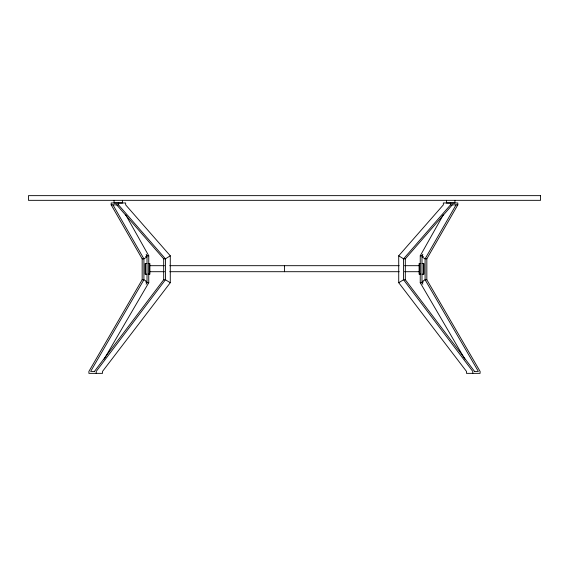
<?xml version="1.0" encoding="UTF-8"?>
<svg xmlns="http://www.w3.org/2000/svg" width="569" height="569" viewBox="0 0 569 569"><rect width="100%" height="100%" fill="white"/><g stroke="black" fill="none" stroke-linecap="round" stroke-linejoin="round"><path stroke-width="0.85" d="M464.894 359.181L420.242 282.715L420.242 255.801L443.251 214.904M422.859 254.258L421.992 255.801L421.992 282.715L422.888 284.244M456.068 204.868L425.086 258.838L425.086 279.756L478.351 371.415L474.404 371.415M426.835 258.838L457.817 204.868L457.817 202.962L443.343 202.962L443.343 204.868L398.72 255.801L398.72 282.715L466.488 371.415L466.488 373.356L480.101 373.356L480.101 371.415L426.835 279.756L426.835 258.838L425.086 258.838L422.319 257.103M142.165 279.756L88.899 371.415L88.899 373.356L102.512 373.356L102.512 371.415L170.28 282.715L170.28 255.801L125.657 204.868L125.657 202.962L111.183 202.962L111.183 204.868L142.165 258.838L142.165 279.756L143.914 279.756L146.681 281.449M146.112 284.244L147.008 282.715L147.008 255.801L146.141 254.258M104.106 359.181L148.758 282.715L148.758 255.801L125.749 214.904M94.447 371.415L163.687 279.756L163.687 258.838L116.73 204.868M450.513 202.962L450.513 204.868L403.563 258.838L403.563 279.756L472.796 371.415L472.796 373.356M474.553 371.415L405.313 279.756L405.313 258.838L452.27 204.868M145.621 256.669L147.008 255.801L148.758 255.801M146.681 257.103L143.914 258.838L142.165 258.838M170.28 255.801L165.437 258.838L163.687 258.838M398.72 282.715L403.563 279.756L405.313 279.756M422.319 281.449L425.086 279.756L426.835 279.756M423.379 281.868L421.992 282.715L420.242 282.715M111.183 204.868L118.487 204.868L165.437 258.838L165.437 279.756L96.204 371.415L96.204 373.356M450.513 204.868L457.817 204.868M420.242 255.801L421.992 255.801L423.379 256.669M405.313 258.838L403.563 258.838L398.72 255.801M146.759 263.582L145.038 263.582L145.038 274.151L146.759 274.151M148.125 263.582L149.903 263.582L149.903 274.151L148.125 274.151M420.875 263.582L419.097 263.582L419.097 274.151L420.875 274.151M422.241 263.582L423.962 263.582L423.962 274.151L422.241 274.151M149.675 265.687L164.505 265.687M169.754 265.687L399.246 265.687M404.495 265.687L419.325 265.687M149.675 271.705L164.505 271.705M169.754 271.705L399.246 271.705M404.495 271.705L419.325 271.705M163.687 279.756L165.437 279.756L170.28 282.715M148.758 282.715L147.008 282.715L145.621 281.868M94.596 371.415L90.649 371.415L143.914 279.756L143.914 258.838L112.932 204.868M454.923 200.331L454.923 203.005L446.487 203.005L446.487 200.331M423.542 263.582L423.542 274.151M419.659 263.582L419.659 274.151M284.5 265.687L284.5 271.705M149.341 263.582L149.341 274.151M145.458 263.582L145.458 274.151M122.513 200.331L122.513 203.005L114.077 203.005L114.077 200.331M118.487 202.962L118.487 204.868M540.55 195.644L28.45 195.644L28.45 200.331L540.55 200.331L540.55 195.644"/></g></svg>
